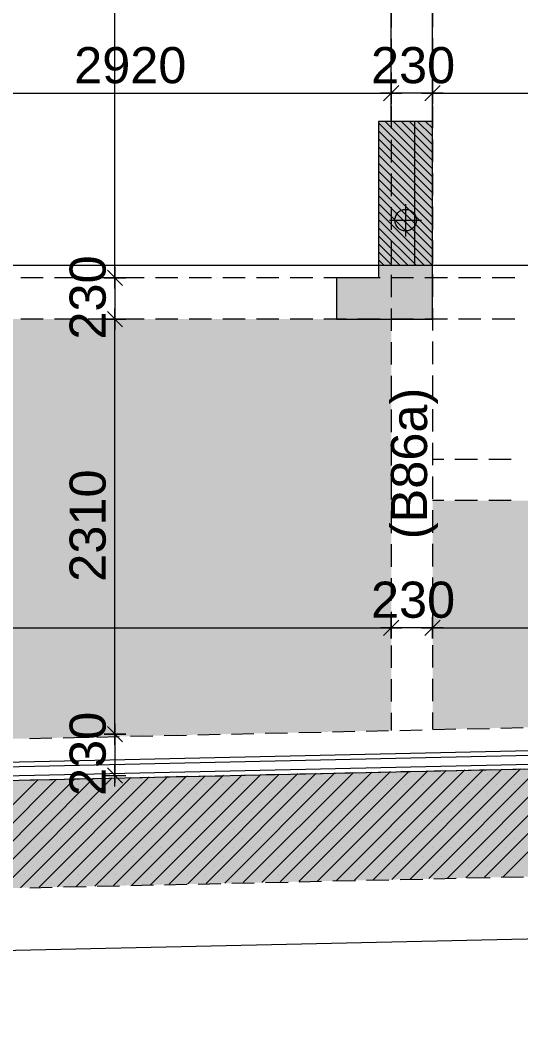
# Model space of a CAD drawing. Header units: millimetres. Extents: x -1303 to 98744, y -1303 to 90097.
# Drawn here: x 54372 to 57162, y 14373 to 19946 of the extents above; entities that cross this region are included whole.
import ezdxf

# ---------------------------------------------------------------- set-up
doc = ezdxf.new("R2010")
doc.units = ezdxf.units.MM
doc.layers.add('PDF_Geometry', color=7, linetype='Continuous')
doc.layers.add('PDF_Text', color=7, linetype='Continuous')
doc.layers.add('PDF_Solid Fills', color=192, linetype='Continuous', true_color=0xc2c0c0c0)
doc.styles.add('PDF ArialMT', font='arial.ttf')

msp = doc.modelspace()

# ---------------------------------------------------------------- hatches: boundary and pattern name
at = {"layer": 'PDF_Solid Fills', "true_color": 0x00007f}
h = msp.add_hatch(color=254, dxfattribs=at)
h.paths.add_polyline_path([(74624.31541, 16167.67383), (74624.31541, 15567.81796), (9799.46285, 14130.21454), (9804.28731, 14730.15409)], flags=0)
h.paths.add_polyline_path([(7404.275, 37242.73593), (8004.29925, 37242.73593), (8004.29925, 16872.72168), (7404.275, 16872.72168)], flags=0)
h.paths.add_polyline_path([(8004.29925, 16872.72168), (7983.4807, 16679.51365), (7983.31127, 16481.90264), (8004.55339, 16283.02302), (8047.46016, 16086.42856), (8111.52536, 15895.75776), (8195.3089, 15714.14292), (8297.03284, 15544.62953), (8413.99157, 15389.5038), (8546.60657, 15247.57974), (8696.06174, 15118.18072), (8860.41285, 15004.26957), (9037.28897, 14908.29987), (9223.47415, 14832.13321), (9415.6677, 14776.86981), (9610.40055, 14743.01796), (9804.28731, 14730.15409), (9799.46285, 14130.21454), (9584.16557, 14140.28601), (9363.53556, 14170.83718), (9140.28256, 14223.64598), (8917.70726, 14299.55851), (8699.36241, 14399.25246), (8488.88858, 14522.21955), (8289.92424, 14667.61267), (8106.02423, 14833.65595), (7940.23508, 15017.64068), (7795.09507, 15216.68973), (7672.21268, 15427.33299), (7572.77287, 15645.76255), (7497.02977, 15868.42256), (7444.47407, 16091.67659), (7414.09232, 16312.38925), (7404.275, 16527.68859), (7404.275, 16872.72168), (8004.29925, 16872.72168)], flags=0)
h.paths.add_polyline_path([(7194.30944, 37692.71099), (7194.30944, 80672.7138), (7694.3009, 80672.7138), (7694.3009, 37692.71099)], flags=0)
at = {"layer": 'PDF_Solid Fills'}
msp.add_hatch(color=256, dxfattribs=at).paths.add_polyline_path([(56669.29721, 19382.7525), (56369.28353, 19382.7525), (56369.28353, 18512.67482), (56134.26689, 18512.67482), (56134.26689, 18282.73679), (56669.29721, 18282.73679)])
at = {"layer": 'PDF_Solid Fills', "true_color": 0x00007f}
h = msp.add_hatch(color=254, dxfattribs=at)
h.paths.add_polyline_path([(12814.30857, 16872.72168), (12814.30857, 15026.95077), (9799.20871, 14960.09316), (9658.30121, 14967.03233), (9514.00728, 14987.42836), (9368.02118, 15022.38044), (9222.54335, 15072.39683), (9079.77321, 15137.90008), (8942.25007, 15218.63604), (8812.34276, 15314.0138), (8692.25382, 15422.7637), (8584.01219, 15543.36091), (8489.14272, 15673.68971), (8408.99871, 15811.5517), (8344.08741, 15954.57597), (8294.664, 16100.30898), (8260.38859, 16246.37773), (8240.58554, 16390.84108), (8234.23832, 16531.75065), (8234.23832, 16872.72168)], flags=0)
h.paths.add_polyline_path([(22479.26705, 17272.68137), (22479.26705, 15241.31724), (19209.26177, 15168.7901), (19209.26177, 17272.68137)], flags=0)
h.paths.add_polyline_path([(25959.23687, 17272.68137), (25959.23687, 15322.73089), (22709.2898, 15246.39481), (22709.2898, 17272.68137)], flags=0)
h.paths.add_polyline_path([(32124.25101, 18282.73679), (32124.25101, 15455.26118), (26189.25962, 15327.89318), (26189.25962, 18282.73679)], flags=0)
h.paths.add_polyline_path([(36934.25928, 16872.72168), (36934.25928, 15561.8943), (32354.27376, 15460.33875), (32354.27376, 16872.72168)], flags=0)
h.paths.add_polyline_path([(50274.26033, 16872.72168), (50274.26033, 15857.75915), (45694.27273, 15756.20359), (45694.27273, 16872.72168)], flags=0)
h.paths.add_polyline_path([(59929.31471, 17272.68137), (59929.31471, 16071.87252), (56669.29721, 15999.59848), (56669.29721, 17272.68137)], flags=0)
h.paths.add_polyline_path([(63419.27024, 17272.68137), (63419.27024, 16149.30779), (60159.25274, 16076.95111), (60159.25274, 17272.68137)], flags=0)
h.paths.add_polyline_path([(69584.28231, 18282.73679), (69584.28231, 16285.98588), (63649.29506, 16154.3864), (63649.29506, 18282.73679)], flags=0)
h.paths.add_polyline_path([(74394.29472, 16872.72168), (74394.29472, 16409.62861), (69814.31126, 16291.06242), (69814.31126, 16872.72168)], flags=0)
h.paths.add_polyline_path([(18979.23903, 18282.73679), (18979.23903, 15163.7115), (13044.24764, 15027.79686), (13044.24764, 18282.73679), (18944.28591, 18282.73679)], flags=0)
h.paths.add_polyline_path([(56439.27239, 18282.73679), (56439.27239, 15994.4362), (50504.281, 15862.83775), (50504.281, 18282.73679)], flags=0)

# ---------------------------------------------------------------- linework, layer by layer
at = {"layer": 'PDF_Geometry', "color": 9, "lineweight": 0, "true_color": 0xc0c0c0}
msp.add_lwpolyline([(73543.76698, 33926.94469), (73593.70177, 33827.08339), (73593.70177, 33926.94469), (74523.7764, 33926.94469), (74523.7764, 34597.21299), (74623.6377, 34597.21299), (74623.6377, 16267.28307), (9842.20122, 14831.96378, -0.0040587119), (9814.553, 14831.94622, -0.4141989555), (8103.90849, 16521.17195), (8103.90849, 13152.0657)], format="xyb", dxfattribs=at)
for points in [[(56568.7582, 19382.49837), (56568.7582, 18581.90334), (56668.61951, 18581.90334), (56668.61951, 29507.58809), (58994.23999, 29507.58809), (58994.23999, 29207.15292), (58994.23999, 28607.12763), (59094.10543, 28607.12763), (58994.23999, 28607.12763), (58994.23999, 28307.53958), (57519.14725, 28307.53958), (57519.14725, 28207.6762), (59993.71669, 28207.6762), (59993.71669, 23742.61629), (59493.55478, 23742.61629), (59493.55478, 22352.15319), (59493.55478, 23742.61629), (59993.71669, 23742.61629)], [(56668.61951, 19382.49837), (56439.27239, 19382.49837), (56439.27239, 20282.11171), (56668.61951, 20282.11171)], [(53522.09165, 18581.90334), (66560.97569, 18581.90334)], [(53696.42538, 15778.9695), (59818.53585, 15914.3769)], [(53696.42538, 15729.03782), (59818.53585, 15864.44522)], [(53696.42538, 15703.64893), (59818.53585, 15839.05633)]]:
    msp.add_lwpolyline(points, dxfattribs=at)
at = {"layer": 'PDF_Geometry', "color": 122, "lineweight": 0, "true_color": 0x00b88a}
for points in [[(54900.70745, 18552.28298), (54900.70745, 18531.97062), (54900.70745, 24937.58828), (54900.70745, 24917.27592)], [(53558.48074, 19539.06317), (53539.01758, 19539.06317), (56418.96211, 19539.06317), (56398.65183, 19539.06317)], [(56668.61951, 19539.06317), (56439.27239, 19539.06317)], [(56709.24008, 19539.06317), (56688.92979, 19539.06317), (59909.08707, 19539.06317), (59888.77679, 19539.06317)], [(54900.70745, 18512.50539), (54900.70745, 18282.31322)], [(54900.70745, 16013.39316), (54900.70745, 15993.92896), (54900.70745, 18262.00294), (54900.70745, 18242.53771)], [(50543.97181, 16565.17894), (50523.66152, 16565.17894), (56418.96211, 16565.17894), (56398.65183, 16565.17894)], [(56668.61951, 16565.17894), (56439.27239, 16565.17894)], [(56709.24008, 16565.17894), (56688.92979, 16565.17894), (59909.08707, 16565.17894), (59888.77679, 16565.17894)], [(54900.70745, 15973.61764), (54900.70745, 15743.42444)], [(54943.02226, 15701.10962), (54858.39263, 15786.58638)], [(54900.70745, 15683.33761), (54900.70745, 15803.5123)], [(54840.61958, 15743.42444), (54960.7953, 15743.42444)], [(54900.70745, 15723.96024), (54900.70745, 15703.64893)]]:
    msp.add_lwpolyline(points, dxfattribs=at)
at = {"layer": 'PDF_Geometry', "color": 157, "lineweight": 0, "true_color": 0x3f5f7f}
for points in [[(56439.27239, 20029.06995), (56439.27239, 19904.66274)], [(56668.61951, 20031.60718), (56668.61951, 19907.20205)], [(56439.27239, 19842.03765), (56439.27239, 19716.78539)], [(56668.61951, 19844.57695), (56668.61951, 19719.32469)], [(56439.27239, 19654.16029), (56439.27239, 19529.75516)], [(56668.61951, 19656.6996), (56668.61951, 19532.29239)], [(56439.27239, 19467.12799), (56439.27239, 19341.87573)], [(56668.61951, 19469.66729), (56668.61951, 19344.41503)], [(56439.27239, 19279.25064), (56439.27239, 19153.99837)], [(56668.61951, 19281.78994), (56668.61951, 19157.3848)], [(56439.27239, 19092.21833), (56439.27239, 18966.96814)], [(56668.61951, 19094.75764), (56668.61951, 18969.50537)], [(56439.27239, 18904.34098), (56439.27239, 18779.08872)], [(56668.61951, 18906.88028), (56668.61951, 18781.62802)], [(56439.27239, 18717.31075), (56439.27239, 18592.05849)], [(56668.61951, 18719.84798), (56668.61951, 18594.59779)], [(54501.25395, 18512.50539), (54376.00376, 18512.50539)], [(54689.13338, 18512.50539), (54563.87905, 18512.50539)], [(54876.16567, 18512.50539), (54751.75847, 18512.50539)], [(55064.04097, 18512.50539), (54938.79078, 18512.50539)], [(55251.07327, 18512.50539), (55126.66607, 18512.50539)], [(55438.95269, 18512.50539), (55313.69836, 18512.50539)], [(55625.98086, 18512.50539), (55501.57779, 18512.50539)], [(55813.86028, 18512.50539), (55688.61009, 18512.50539)], [(56001.7397, 18512.50539), (55876.48538, 18512.50539)], [(56188.76788, 18512.50539), (56063.51768, 18512.50539)], [(56376.6473, 18512.50539), (56251.3971, 18512.50539)], [(56439.27239, 18529.43132), (56439.27239, 18404.18113)], [(56563.6796, 18512.50539), (56439.27239, 18512.50539)], [(56751.55489, 18512.50539), (56626.3047, 18512.50539)], [(56668.61951, 18531.97062), (56668.61951, 18406.71836)], [(56938.58719, 18512.50539), (56814.18412, 18512.50539)], [(57126.46662, 18512.50539), (57001.21229, 18512.50539)], [(56439.27239, 18341.55396), (56439.27239, 18217.14883)], [(56668.61951, 18344.09327), (56668.61951, 18219.68813)], [(54501.25395, 18282.31322), (54376.00376, 18282.31322)], [(54689.13338, 18282.31322), (54563.87905, 18282.31322)], [(54876.16567, 18282.31322), (54751.75847, 18282.31322)], [(55064.04097, 18282.31322), (54938.79078, 18282.31322)], [(55251.07327, 18282.31322), (55126.66607, 18282.31322)], [(55438.95269, 18282.31322), (55313.69836, 18282.31322)], [(55625.98086, 18282.31322), (55501.57779, 18282.31322)], [(55813.86028, 18282.31322), (55688.61009, 18282.31322)], [(56001.7397, 18282.31322), (55876.48538, 18282.31322)], [(56188.76788, 18282.31322), (56063.51768, 18282.31322)], [(56376.6473, 18282.31322), (56251.3971, 18282.31322)], [(56563.6796, 18282.31322), (56439.27239, 18282.31322)], [(56751.55489, 18282.31322), (56626.3047, 18282.31322)], [(56938.58719, 18282.31322), (56814.18412, 18282.31322)], [(57126.46662, 18282.31322), (57001.21229, 18282.31322)], [(56439.27239, 18154.52373), (56439.27239, 18029.27147)], [(56668.61951, 18157.06096), (56668.61951, 18031.81077)], [(56439.27239, 17966.6443), (56439.27239, 17842.23917)], [(56668.61951, 17969.18361), (56668.61951, 17844.77847)], [(56439.27239, 17779.61407), (56439.27239, 17654.36181)], [(56668.61951, 17782.15338), (56668.61951, 17656.90112)], [(56439.27239, 17591.73672), (56439.27239, 17467.32951)], [(56668.61951, 17594.27395), (56668.61951, 17469.86881)], [(56731.2446, 17502.02848), (56668.61951, 17502.02848)], [(56919.12403, 17502.02848), (56793.8697, 17502.02848)], [(57106.15633, 17502.02848), (56981.74913, 17502.02848)], [(56439.27239, 17404.70441), (56439.27239, 17279.45215)], [(56668.61951, 17407.24372), (56668.61951, 17281.99146)], [(56731.2446, 17272.68137), (56668.61951, 17272.68137)], [(56919.12403, 17272.68137), (56793.8697, 17272.68137)], [(57106.15633, 17272.68137), (56981.74913, 17272.68137)], [(56439.27239, 17216.82706), (56439.27239, 17091.5748)], [(56668.61951, 17219.36636), (56668.61951, 17094.1141)], [(56439.27239, 17029.79476), (56439.27239, 16904.54249)], [(56668.61951, 17032.33406), (56668.61951, 16907.0818)], [(56439.27239, 16841.9174), (56439.27239, 16716.66514)], [(56668.61951, 16844.4567), (56668.61951, 16719.20444)], [(56439.27239, 16654.04004), (56439.27239, 16529.63491)], [(56668.61951, 16656.57935), (56668.61951, 16532.17214)], [(56439.27239, 16467.00774), (56439.27239, 16341.75548)], [(56668.61951, 16469.54704), (56668.61951, 16344.29478)], [(56439.27239, 16279.13039), (56439.27239, 16154.72525)], [(56668.61951, 16281.66969), (56668.61951, 16157.26455)], [(56439.27239, 16092.09808), (56439.27239, 15993.92896)], [(56668.61951, 16094.63739), (56668.61951, 15999.00653)], [(56486.66581, 15994.77504), (56611.07301, 15998.16044)], [(56673.69812, 15999.00653), (56798.9483, 16002.39192)], [(56861.57341, 16003.23801), (56985.98061, 16005.77628)], [(57048.6057, 16007.46949), (57173.86003, 16010.00776)], [(54424.24017, 15949.07484), (54549.4945, 15952.46023)], [(54612.11959, 15953.30632), (54736.52679, 15956.69171)], [(54799.15189, 15957.53781), (54924.40208, 15960.07711)], [(54987.02718, 15961.76929), (55111.43439, 15964.30859)], [(55174.05948, 15966.00077), (55299.31381, 15968.54007)], [(55361.93891, 15970.23225), (55486.34198, 15972.77155)], [(55548.9712, 15974.46373), (55674.2214, 15977.00303)], [(55736.84649, 15978.69521), (55861.2537, 15981.23452)], [(55923.8788, 15982.92669), (56049.12899, 15985.466)], [(56111.75822, 15987.15818), (56236.16129, 15989.69748)], [(56298.78639, 15990.54356), (56424.04072, 15993.92896)], [(56866.652, 15773.89193), (56991.05921, 15776.4302)], [(57053.68431, 15777.27629), (57178.9345, 15780.66168)], [(54429.31877, 15719.72876), (54554.5731, 15722.26703)], [(54617.1982, 15723.96024), (54741.60127, 15726.49851)], [(54804.23049, 15727.34564), (54929.48069, 15730.72999)], [(54992.10578, 15731.57712), (55116.51299, 15734.96147)], [(55179.13809, 15735.8086), (55304.38828, 15739.19296)], [(55367.01751, 15740.04008), (55491.42058, 15742.57835)], [(55554.04568, 15744.27156), (55679.30001, 15746.80983)], [(55741.9251, 15748.50304), (55866.3323, 15751.04131)], [(55928.9574, 15752.73453), (56054.20759, 15755.2728)], [(56116.83269, 15756.96601), (56241.2399, 15759.50428)], [(56303.86499, 15761.19749), (56429.11932, 15763.73576)], [(56491.74442, 15765.42897), (56616.14749, 15767.96724)], [(56678.77671, 15769.66045), (56804.02691, 15772.19872)]]:
    msp.add_lwpolyline(points, dxfattribs=at)
at = {"layer": 'PDF_Geometry', "color": 122, "lineweight": 0, "true_color": 0x00b88a}
for points in [[(56481.5872, 19581.37799), (56396.11046, 19496.74836)], [(56439.27239, 19478.97738), (56439.27239, 19599.15104)], [(56626.3047, 19496.74836), (56710.93432, 19581.37799)], [(56668.61951, 19599.15104), (56668.61951, 19478.97738)], [(56498.51313, 19539.06317), (56379.18454, 19539.06317)], [(56608.53164, 19539.06317), (56728.70737, 19539.06317)], [(54900.70745, 18452.4196), (54900.70745, 18572.59326)], [(54840.61958, 18512.50539), (54960.7953, 18512.50539)], [(54943.02226, 18470.19058), (54858.39263, 18554.82021)], [(54900.70745, 18342.40109), (54900.70745, 18222.22743)], [(54960.7953, 18282.31322), (54840.61958, 18282.31322)], [(54858.39263, 18324.62804), (54943.02226, 18239.99841)], [(56439.27239, 16505.09107), (56439.27239, 16625.26473)], [(56668.61951, 16625.26473), (56668.61951, 16505.09107)], [(56498.51313, 16565.17894), (56379.18454, 16565.17894)], [(56481.5872, 16607.49375), (56396.11046, 16522.86412)], [(56608.53164, 16565.17894), (56728.70737, 16565.17894)], [(56626.3047, 16522.86412), (56710.93432, 16607.49375)], [(54943.02226, 15931.30282), (54858.39263, 16015.93245)], [(54900.70745, 15913.53081), (54900.70745, 16033.70447)], [(54840.61958, 15973.61764), (54960.7953, 15973.61764)]]:
    msp.add_lwpolyline(points, close=True, dxfattribs=at)
at = {"layer": 'PDF_Geometry', "lineweight": 0}
for points in [[(56439.27239, 19539.06317), (56439.27239, 19539.06317)], [(56439.27239, 19539.06317), (56439.27239, 19539.06317)], [(56668.61951, 19539.06317), (56668.61951, 19539.06317)], [(56668.61951, 19539.06317), (56668.61951, 19539.06317)], [(56439.27239, 19460.35721), (56439.27239, 19460.35721)], [(56439.27239, 19460.35721), (56439.27239, 19460.35721)], [(56668.61951, 19460.35721), (56668.61951, 19460.35721)], [(56668.61951, 19460.35721), (56668.61951, 19460.35721)], [(56369.03146, 19374.88253), (56668.61951, 19074.44735)], [(56406.26767, 19382.49837), (56668.61951, 19119.30147)], [(56439.27239, 19382.49837), (56439.27239, 19382.49837)], [(56439.27239, 19382.49837), (56439.27239, 19382.49837)], [(56451.11972, 19382.49837), (56668.61951, 19164.15351)], [(56495.9759, 19382.49837), (56668.61951, 19209.85476)], [(56540.82794, 19382.49837), (56668.61951, 19254.70887)], [(56585.68412, 19382.49837), (56668.61951, 19299.56092)], [(56630.53618, 19382.49837), (56668.61951, 19344.41503)], [(56668.61951, 19382.49837), (56668.61951, 19382.49837)], [(56668.61951, 19382.49837), (56668.61951, 19382.49837)], [(56369.03146, 19330.02841), (56668.61951, 19029.59324)], [(56369.03146, 19285.17429), (56668.61951, 18984.73912)], [(56369.03146, 19240.32018), (56668.61951, 18939.88501)], [(56369.03146, 19195.46814), (56668.61951, 18895.03296)], [(56369.03146, 19150.61402), (56668.61951, 18850.17885)], [(56369.03146, 19104.91278), (56668.61951, 18805.32473)], [(56369.03146, 19060.06073), (56668.61951, 18760.47061)], [(56369.03146, 19015.20662), (56668.61951, 18715.6165)], [(56369.03146, 18970.3525), (56668.61951, 18670.76445)], [(56369.03146, 18925.49838), (56668.61951, 18625.91034)], [(56369.03146, 18880.64427), (56667.77238, 18581.90334)], [(56369.03146, 18835.79222), (56622.07321, 18581.90334)], [(56369.03146, 18790.93811), (56577.22116, 18581.90334)], [(56369.03146, 18746.08399), (56532.36498, 18581.90334)], [(56369.03146, 18701.22987), (56487.51294, 18581.90334)], [(56369.03146, 18656.37576), (56442.65676, 18581.90334)], [(56369.03146, 18611.52371), (56397.8047, 18581.90334)], [(54900.70745, 18512.50539), (54900.70745, 18512.50539)], [(54900.70745, 18512.50539), (54900.70745, 18512.50539)], [(54965.86978, 18512.50539), (54965.86978, 18512.50539)], [(54965.86978, 18512.50539), (54965.86978, 18512.50539)], [(55028.499, 18512.50539), (55028.499, 18512.50539)], [(55028.499, 18512.50539), (55028.499, 18512.50539)], [(55091.1241, 18512.50539), (55091.1241, 18512.50539)], [(55091.1241, 18512.50539), (55091.1241, 18512.50539)], [(55153.7492, 18512.50539), (55153.7492, 18512.50539)], [(55153.7492, 18512.50539), (55153.7492, 18512.50539)], [(55216.37429, 18512.50539), (55216.37429, 18512.50539)], [(55216.37429, 18512.50539), (55216.37429, 18512.50539)], [(55278.9994, 18512.50539), (55278.9994, 18512.50539)], [(55278.9994, 18512.50539), (55278.9994, 18512.50539)], [(55340.7815, 18512.50539), (55340.7815, 18512.50539)], [(55340.7815, 18512.50539), (55340.7815, 18512.50539)], [(55403.4066, 18512.50539), (55403.4066, 18512.50539)], [(55403.4066, 18512.50539), (55403.4066, 18512.50539)], [(55468.57306, 18512.50539), (55468.57306, 18512.50539)], [(55468.57306, 18512.50539), (55468.57306, 18512.50539)], [(54900.70745, 18282.31322), (54900.70745, 18282.31322)], [(54900.70745, 18282.31322), (54900.70745, 18282.31322)], [(54965.86978, 18282.31322), (54965.86978, 18282.31322)], [(54965.86978, 18282.31322), (54965.86978, 18282.31322)], [(55028.499, 18282.31322), (55028.499, 18282.31322)], [(55028.499, 18282.31322), (55028.499, 18282.31322)], [(55091.1241, 18282.31322), (55091.1241, 18282.31322)], [(55091.1241, 18282.31322), (55091.1241, 18282.31322)], [(55153.7492, 18282.31322), (55153.7492, 18282.31322)], [(55153.7492, 18282.31322), (55153.7492, 18282.31322)], [(55216.37429, 18282.31322), (55216.37429, 18282.31322)], [(55216.37429, 18282.31322), (55216.37429, 18282.31322)], [(55278.9994, 18282.31322), (55278.9994, 18282.31322)], [(55278.9994, 18282.31322), (55278.9994, 18282.31322)], [(55340.7815, 18282.31322), (55340.7815, 18282.31322)], [(55340.7815, 18282.31322), (55340.7815, 18282.31322)], [(55403.4066, 18282.31322), (55403.4066, 18282.31322)], [(55403.4066, 18282.31322), (55403.4066, 18282.31322)], [(55468.57306, 18282.31322), (55468.57306, 18282.31322)], [(55468.57306, 18282.31322), (55468.57306, 18282.31322)], [(56439.27239, 16565.17894), (56439.27239, 16565.17894)], [(56439.27239, 16565.17894), (56439.27239, 16565.17894)], [(56668.61951, 16565.17894), (56668.61951, 16565.17894)], [(56668.61951, 16565.17894), (56668.61951, 16565.17894)], [(54900.70745, 15973.61764), (54900.70745, 15973.61764)], [(54900.70745, 15973.61764), (54900.70745, 15973.61764)], [(54992.10578, 15973.61764), (54992.10578, 15973.61764)], [(54992.10578, 15973.61764), (54992.10578, 15973.61764)], [(55054.73089, 15973.61764), (55054.73089, 15973.61764)], [(55054.73089, 15973.61764), (55054.73089, 15973.61764)], [(55117.36011, 15973.61764), (55117.36011, 15973.61764)], [(55117.36011, 15973.61764), (55117.36011, 15973.61764)], [(55179.98521, 15973.61764), (55179.98521, 15973.61764)], [(55179.98521, 15973.61764), (55179.98521, 15973.61764)], [(55241.76318, 15973.61764), (55241.76318, 15973.61764)], [(55241.76318, 15973.61764), (55241.76318, 15973.61764)], [(55304.38828, 15973.61764), (55304.38828, 15973.61764)], [(55304.38828, 15973.61764), (55304.38828, 15973.61764)], [(55367.01751, 15973.61764), (55367.01751, 15973.61764)], [(55367.01751, 15973.61764), (55367.01751, 15973.61764)], [(55429.64261, 15973.61764), (55429.64261, 15973.61764)], [(55429.64261, 15973.61764), (55429.64261, 15973.61764)], [(55521.04095, 15973.61764), (55521.04095, 15973.61764)], [(55521.04095, 15973.61764), (55521.04095, 15973.61764)], [(56235.31417, 15161.17323), (56848.87896, 15774.73802)], [(56338.56397, 15163.7115), (56952.12876, 15777.27629)], [(56441.81376, 15165.40471), (57055.37855, 15778.9695)], [(56545.05942, 15167.94298), (57158.62421, 15781.50777)], [(56648.30923, 15170.48228), (57261.87402, 15784.04707)], [(56751.55489, 15172.17446), (57365.11968, 15786.58638)], [(56854.80469, 15174.71376), (57468.36948, 15788.27855)], [(56958.05448, 15177.25307), (57571.61927, 15790.81786)], [(57061.30014, 15178.94524), (57675.71206, 15793.35613)], [(53858.91592, 15108.70224), (54472.48071, 15722.26703)], [(53962.16571, 15110.39545), (54575.7305, 15723.96024)], [(54065.41138, 15112.93372), (54678.97617, 15726.49851)], [(54168.66118, 15115.47302), (54782.22597, 15729.03782)], [(54271.90684, 15117.1652), (54885.47163, 15731.57712)], [(54375.15664, 15119.70451), (54988.72143, 15733.2693)], [(54478.40643, 15122.24381), (55091.97122, 15735.8086)], [(54581.6521, 15123.93599), (55196.06401, 15738.34687)], [(54684.9019, 15126.47529), (55299.31381, 15740.04008)], [(54788.14756, 15129.01356), (55402.55947, 15742.57835)], [(54892.24448, 15131.55286), (55505.80927, 15745.11765)], [(54900.70745, 15743.42444), (54900.70745, 15743.42444)], [(54994.64715, 15743.42444), (54994.64715, 15743.42444)], [(54995.49015, 15133.24504), (55609.05494, 15747.65592)], [(55057.27225, 15743.42444), (55057.27225, 15743.42444)], [(55098.73994, 15135.78434), (55712.30473, 15749.34913)], [(55119.89735, 15743.42444), (55119.89735, 15743.42444)], [(55181.67532, 15743.42444), (55181.67532, 15743.42444)], [(55201.98974, 15138.32261), (55815.55453, 15751.8874)], [(55244.30455, 15743.42444), (55244.30455, 15743.42444)], [(55305.2354, 15140.01582), (55918.80019, 15754.4267)], [(55306.92965, 15743.42444), (55306.92965, 15743.42444)], [(55369.55475, 15743.42444), (55369.55475, 15743.42444)], [(55408.4852, 15142.55409), (56022.04999, 15756.11888)], [(55432.17984, 15743.42444), (55432.17984, 15743.42444)], [(55511.73087, 15145.09339), (56125.29566, 15758.65818)], [(55525.27243, 15743.42444), (55525.27243, 15743.42444)], [(55614.98066, 15147.6327), (56228.54545, 15761.19749)], [(55658.98972, 15746.80983), (55658.98972, 15746.80983)], [(55718.23046, 15149.32488), (56331.79525, 15762.88967)], [(55759.69815, 15746.80983), (55759.69815, 15746.80983)], [(55821.47612, 15151.86418), (56435.88804, 15765.42897)], [(55861.2537, 15746.80983), (55861.2537, 15746.80983)], [(55924.72592, 15154.40245), (56539.13783, 15767.96724)], [(55961.96213, 15746.80983), (55961.96213, 15746.80983)], [(56027.97159, 15156.09566), (56642.38349, 15770.50653)], [(56063.51768, 15746.80983), (56063.51768, 15746.80983)], [(56132.06851, 15158.63393), (56745.6333, 15772.19872)], [(56164.22611, 15746.80983), (56164.22611, 15746.80983)], [(56264.93454, 15746.80983), (56264.93454, 15746.80983)], [(56366.49009, 15746.80983), (56366.49009, 15746.80983)], [(56467.20265, 15746.80983), (56467.20265, 15746.80983)], [(56567.91108, 15746.80983), (56567.91108, 15746.80983)], [(56669.46663, 15746.80983), (56669.46663, 15746.80983)], [(56770.17506, 15746.80983), (56770.17506, 15746.80983)], [(56871.73061, 15746.80983), (56871.73061, 15746.80983)], [(56972.43904, 15746.80983), (56972.43904, 15746.80983)], [(57073.14747, 15746.80983), (57073.14747, 15746.80983)], [(54396.31404, 15696.03206), (54396.31404, 15696.03206)], [(54497.02247, 15696.03206), (54497.02247, 15696.03206)], [(54598.57802, 15696.03206), (54598.57802, 15696.03206)], [(54699.28646, 15696.03206), (54699.28646, 15696.03206)], [(54799.99901, 15696.03206), (54799.99901, 15696.03206)], [(54901.55456, 15696.03206), (54901.55456, 15696.03206)], [(55002.263, 15696.03206), (55002.263, 15696.03206)], [(55103.81855, 15696.03206), (55103.81855, 15696.03206)], [(55204.52697, 15696.03206), (55204.52697, 15696.03206)], [(55305.2354, 15696.03206), (55305.2354, 15696.03206)], [(55406.79095, 15696.03206), (55406.79095, 15696.03206)], [(55507.49939, 15696.03206), (55507.49939, 15696.03206)], [(55608.21194, 15696.03206), (55608.21194, 15696.03206)], [(55709.76749, 15696.03206), (55709.76749, 15696.03206)], [(55810.47593, 15696.03206), (55810.47593, 15696.03206)], [(55912.03148, 15696.03206), (55912.03148, 15696.03206)], [(56012.7399, 15696.03206), (56012.7399, 15696.03206)], [(56113.44833, 15696.03206), (56113.44833, 15696.03206)], [(56215.00388, 15696.03206), (56215.00388, 15696.03206)], [(56315.71232, 15696.03206), (56315.71232, 15696.03206)], [(56416.42487, 15696.03206), (56416.42487, 15696.03206)], [(56517.98042, 15696.03206), (56517.98042, 15696.03206)], [(56618.68886, 15696.03206), (56618.68886, 15696.03206)], [(56720.24441, 15696.03206), (56720.24441, 15696.03206)], [(56820.95284, 15696.03206), (56820.95284, 15696.03206)], [(56921.66126, 15696.03206), (56921.66126, 15696.03206)], [(57023.21681, 15696.03206), (57023.21681, 15696.03206)], [(57123.92525, 15696.03206), (57123.92525, 15696.03206)], [(54447.09182, 15646.10037), (54447.09182, 15646.10037)], [(54547.80025, 15646.10037), (54547.80025, 15646.10037)], [(54648.50868, 15646.10037), (54648.50868, 15646.10037)], [(54750.06423, 15646.10037), (54750.06423, 15646.10037)], [(54850.77679, 15646.10037), (54850.77679, 15646.10037)], [(54951.48522, 15646.10037), (54951.48522, 15646.10037)], [(55053.04077, 15646.10037), (55053.04077, 15646.10037)], [(55153.7492, 15646.10037), (55153.7492, 15646.10037)], [(55255.30475, 15646.10037), (55255.30475, 15646.10037)], [(55356.01318, 15646.10037), (55356.01318, 15646.10037)], [(55456.72161, 15646.10037), (55456.72161, 15646.10037)], [(55558.27716, 15646.10037), (55558.27716, 15646.10037)], [(55658.98972, 15646.10037), (55658.98972, 15646.10037)], [(55759.69815, 15646.10037), (55759.69815, 15646.10037)], [(55861.2537, 15646.10037), (55861.2537, 15646.10037)], [(55961.96213, 15646.10037), (55961.96213, 15646.10037)], [(56063.51768, 15646.10037), (56063.51768, 15646.10037)], [(56164.22611, 15646.10037), (56164.22611, 15646.10037)], [(56264.93454, 15646.10037), (56264.93454, 15646.10037)], [(56366.49009, 15646.10037), (56366.49009, 15646.10037)], [(56467.20265, 15646.10037), (56467.20265, 15646.10037)], [(56567.91108, 15646.10037), (56567.91108, 15646.10037)], [(56669.46663, 15646.10037), (56669.46663, 15646.10037)], [(56770.17506, 15646.10037), (56770.17506, 15646.10037)], [(56871.73061, 15646.10037), (56871.73061, 15646.10037)], [(56972.43904, 15646.10037), (56972.43904, 15646.10037)], [(57073.14747, 15646.10037), (57073.14747, 15646.10037)], [(54396.31404, 15595.32259), (54396.31404, 15595.32259)], [(54497.02247, 15595.32259), (54497.02247, 15595.32259)], [(54598.57802, 15595.32259), (54598.57802, 15595.32259)], [(54699.28646, 15595.32259), (54699.28646, 15595.32259)], [(54799.99901, 15595.32259), (54799.99901, 15595.32259)], [(54901.55456, 15595.32259), (54901.55456, 15595.32259)], [(55002.263, 15595.32259), (55002.263, 15595.32259)], [(55103.81855, 15595.32259), (55103.81855, 15595.32259)], [(55204.52697, 15595.32259), (55204.52697, 15595.32259)], [(55305.2354, 15595.32259), (55305.2354, 15595.32259)], [(55406.79095, 15595.32259), (55406.79095, 15595.32259)], [(55507.49939, 15595.32259), (55507.49939, 15595.32259)], [(55608.21194, 15595.32259), (55608.21194, 15595.32259)], [(55709.76749, 15595.32259), (55709.76749, 15595.32259)], [(55810.47593, 15595.32259), (55810.47593, 15595.32259)], [(55912.03148, 15595.32259), (55912.03148, 15595.32259)], [(56012.7399, 15595.32259), (56012.7399, 15595.32259)], [(56113.44833, 15595.32259), (56113.44833, 15595.32259)], [(56215.00388, 15595.32259), (56215.00388, 15595.32259)], [(56315.71232, 15595.32259), (56315.71232, 15595.32259)], [(56416.42487, 15595.32259), (56416.42487, 15595.32259)], [(56517.98042, 15595.32259), (56517.98042, 15595.32259)], [(56618.68886, 15595.32259), (56618.68886, 15595.32259)], [(56720.24441, 15595.32259), (56720.24441, 15595.32259)], [(56820.95284, 15595.32259), (56820.95284, 15595.32259)], [(56921.66126, 15595.32259), (56921.66126, 15595.32259)], [(57023.21681, 15595.32259), (57023.21681, 15595.32259)], [(57123.92525, 15595.32259), (57123.92525, 15595.32259)], [(54396.31404, 15494.61417), (54396.31404, 15494.61417)], [(54447.09182, 15544.54482), (54447.09182, 15544.54482)], [(54497.02247, 15494.61417), (54497.02247, 15494.61417)], [(54547.80025, 15544.54482), (54547.80025, 15544.54482)], [(54598.57802, 15494.61417), (54598.57802, 15494.61417)], [(54648.50868, 15544.54482), (54648.50868, 15544.54482)], [(54699.28646, 15494.61417), (54699.28646, 15494.61417)], [(54750.06423, 15544.54482), (54750.06423, 15544.54482)], [(54799.99901, 15494.61417), (54799.99901, 15494.61417)], [(54850.77679, 15544.54482), (54850.77679, 15544.54482)], [(54901.55456, 15494.61417), (54901.55456, 15494.61417)], [(54951.48522, 15544.54482), (54951.48522, 15544.54482)], [(55002.263, 15494.61417), (55002.263, 15494.61417)], [(55053.04077, 15544.54482), (55053.04077, 15544.54482)], [(55103.81855, 15494.61417), (55103.81855, 15494.61417)], [(55153.7492, 15544.54482), (55153.7492, 15544.54482)], [(55204.52697, 15494.61417), (55204.52697, 15494.61417)], [(55255.30475, 15544.54482), (55255.30475, 15544.54482)], [(55305.2354, 15494.61417), (55305.2354, 15494.61417)], [(55356.01318, 15544.54482), (55356.01318, 15544.54482)], [(55406.79095, 15494.61417), (55406.79095, 15494.61417)], [(55456.72161, 15544.54482), (55456.72161, 15544.54482)], [(55507.49939, 15494.61417), (55507.49939, 15494.61417)], [(55558.27716, 15544.54482), (55558.27716, 15544.54482)], [(55608.21194, 15494.61417), (55608.21194, 15494.61417)], [(55658.98972, 15544.54482), (55658.98972, 15544.54482)], [(55709.76749, 15494.61417), (55709.76749, 15494.61417)], [(55759.69815, 15544.54482), (55759.69815, 15544.54482)], [(55810.47593, 15494.61417), (55810.47593, 15494.61417)], [(55861.2537, 15544.54482), (55861.2537, 15544.54482)], [(55912.03148, 15494.61417), (55912.03148, 15494.61417)], [(55961.96213, 15544.54482), (55961.96213, 15544.54482)], [(56012.7399, 15494.61417), (56012.7399, 15494.61417)], [(56063.51768, 15544.54482), (56063.51768, 15544.54482)], [(56113.44833, 15494.61417), (56113.44833, 15494.61417)], [(56164.22611, 15544.54482), (56164.22611, 15544.54482)], [(56215.00388, 15494.61417), (56215.00388, 15494.61417)], [(56264.93454, 15544.54482), (56264.93454, 15544.54482)], [(56315.71232, 15494.61417), (56315.71232, 15494.61417)], [(56366.49009, 15544.54482), (56366.49009, 15544.54482)], [(56416.42487, 15494.61417), (56416.42487, 15494.61417)], [(56467.20265, 15544.54482), (56467.20265, 15544.54482)], [(56517.98042, 15494.61417), (56517.98042, 15494.61417)], [(56567.91108, 15544.54482), (56567.91108, 15544.54482)], [(56618.68886, 15494.61417), (56618.68886, 15494.61417)], [(56669.46663, 15544.54482), (56669.46663, 15544.54482)], [(56720.24441, 15494.61417), (56720.24441, 15494.61417)], [(56770.17506, 15544.54482), (56770.17506, 15544.54482)], [(56820.95284, 15494.61417), (56820.95284, 15494.61417)], [(56871.73061, 15544.54482), (56871.73061, 15544.54482)], [(56921.66126, 15494.61417), (56921.66126, 15494.61417)], [(56972.43904, 15544.54482), (56972.43904, 15544.54482)], [(57023.21681, 15494.61417), (57023.21681, 15494.61417)], [(57073.14747, 15544.54482), (57073.14747, 15544.54482)], [(57123.92525, 15494.61417), (57123.92525, 15494.61417)], [(54447.09182, 15443.83639), (54447.09182, 15443.83639)], [(54547.80025, 15443.83639), (54547.80025, 15443.83639)], [(54648.50868, 15443.83639), (54648.50868, 15443.83639)], [(54750.06423, 15443.83639), (54750.06423, 15443.83639)], [(54850.77679, 15443.83639), (54850.77679, 15443.83639)], [(54951.48522, 15443.83639), (54951.48522, 15443.83639)], [(55053.04077, 15443.83639), (55053.04077, 15443.83639)], [(55153.7492, 15443.83639), (55153.7492, 15443.83639)], [(55255.30475, 15443.83639), (55255.30475, 15443.83639)], [(55356.01318, 15443.83639), (55356.01318, 15443.83639)], [(55456.72161, 15443.83639), (55456.72161, 15443.83639)], [(55558.27716, 15443.83639), (55558.27716, 15443.83639)], [(55658.98972, 15443.83639), (55658.98972, 15443.83639)], [(55759.69815, 15443.83639), (55759.69815, 15443.83639)], [(55861.2537, 15443.83639), (55861.2537, 15443.83639)], [(55961.96213, 15443.83639), (55961.96213, 15443.83639)], [(56063.51768, 15443.83639), (56063.51768, 15443.83639)], [(56164.22611, 15443.83639), (56164.22611, 15443.83639)], [(56264.93454, 15443.83639), (56264.93454, 15443.83639)], [(56366.49009, 15443.83639), (56366.49009, 15443.83639)], [(56467.20265, 15443.83639), (56467.20265, 15443.83639)], [(56567.91108, 15443.83639), (56567.91108, 15443.83639)], [(56669.46663, 15443.83639), (56669.46663, 15443.83639)], [(56770.17506, 15443.83639), (56770.17506, 15443.83639)], [(56871.73061, 15443.83639), (56871.73061, 15443.83639)], [(56972.43904, 15443.83639), (56972.43904, 15443.83639)], [(57073.14747, 15443.83639), (57073.14747, 15443.83639)], [(54396.31404, 15393.05861), (54396.31404, 15393.05861)], [(54497.02247, 15393.05861), (54497.02247, 15393.05861)], [(54598.57802, 15393.05861), (54598.57802, 15393.05861)], [(54699.28646, 15393.05861), (54699.28646, 15393.05861)], [(54799.99901, 15393.05861), (54799.99901, 15393.05861)], [(54901.55456, 15393.05861), (54901.55456, 15393.05861)], [(55002.263, 15393.05861), (55002.263, 15393.05861)], [(55103.81855, 15393.05861), (55103.81855, 15393.05861)], [(55204.52697, 15393.05861), (55204.52697, 15393.05861)], [(55305.2354, 15393.05861), (55305.2354, 15393.05861)], [(55406.79095, 15393.05861), (55406.79095, 15393.05861)], [(55507.49939, 15393.05861), (55507.49939, 15393.05861)], [(55608.21194, 15393.05861), (55608.21194, 15393.05861)], [(55709.76749, 15393.05861), (55709.76749, 15393.05861)], [(55810.47593, 15393.05861), (55810.47593, 15393.05861)], [(55912.03148, 15393.05861), (55912.03148, 15393.05861)], [(56012.7399, 15393.05861), (56012.7399, 15393.05861)], [(56113.44833, 15393.05861), (56113.44833, 15393.05861)], [(56215.00388, 15393.05861), (56215.00388, 15393.05861)], [(56315.71232, 15393.05861), (56315.71232, 15393.05861)], [(56416.42487, 15393.05861), (56416.42487, 15393.05861)], [(56517.98042, 15393.05861), (56517.98042, 15393.05861)], [(56618.68886, 15393.05861), (56618.68886, 15393.05861)], [(56720.24441, 15393.05861), (56720.24441, 15393.05861)], [(56820.95284, 15393.05861), (56820.95284, 15393.05861)], [(56921.66126, 15393.05861), (56921.66126, 15393.05861)], [(57023.21681, 15393.05861), (57023.21681, 15393.05861)], [(57123.92525, 15393.05861), (57123.92525, 15393.05861)], [(54447.09182, 15343.12692), (54447.09182, 15343.12692)], [(54547.80025, 15343.12692), (54547.80025, 15343.12692)], [(54648.50868, 15343.12692), (54648.50868, 15343.12692)], [(54750.06423, 15343.12692), (54750.06423, 15343.12692)], [(54850.77679, 15343.12692), (54850.77679, 15343.12692)], [(54951.48522, 15343.12692), (54951.48522, 15343.12692)], [(55053.04077, 15343.12692), (55053.04077, 15343.12692)], [(55153.7492, 15343.12692), (55153.7492, 15343.12692)], [(55255.30475, 15343.12692), (55255.30475, 15343.12692)], [(55356.01318, 15343.12692), (55356.01318, 15343.12692)], [(55456.72161, 15343.12692), (55456.72161, 15343.12692)], [(55558.27716, 15343.12692), (55558.27716, 15343.12692)], [(55658.98972, 15343.12692), (55658.98972, 15343.12692)], [(55759.69815, 15343.12692), (55759.69815, 15343.12692)], [(55861.2537, 15343.12692), (55861.2537, 15343.12692)], [(55961.96213, 15343.12692), (55961.96213, 15343.12692)], [(56063.51768, 15343.12692), (56063.51768, 15343.12692)], [(56164.22611, 15343.12692), (56164.22611, 15343.12692)], [(56264.93454, 15343.12692), (56264.93454, 15343.12692)], [(56366.49009, 15343.12692), (56366.49009, 15343.12692)], [(56467.20265, 15343.12692), (56467.20265, 15343.12692)], [(56567.91108, 15343.12692), (56567.91108, 15343.12692)], [(56669.46663, 15343.12692), (56669.46663, 15343.12692)], [(56770.17506, 15343.12692), (56770.17506, 15343.12692)], [(56871.73061, 15343.12692), (56871.73061, 15343.12692)], [(56972.43904, 15343.12692), (56972.43904, 15343.12692)], [(57073.14747, 15343.12692), (57073.14747, 15343.12692)], [(54396.31404, 15292.34915), (54396.31404, 15292.34915)], [(54497.02247, 15292.34915), (54497.02247, 15292.34915)], [(54598.57802, 15292.34915), (54598.57802, 15292.34915)], [(54699.28646, 15292.34915), (54699.28646, 15292.34915)], [(54799.99901, 15292.34915), (54799.99901, 15292.34915)], [(54901.55456, 15292.34915), (54901.55456, 15292.34915)], [(55002.263, 15292.34915), (55002.263, 15292.34915)], [(55103.81855, 15292.34915), (55103.81855, 15292.34915)], [(55204.52697, 15292.34915), (55204.52697, 15292.34915)], [(55305.2354, 15292.34915), (55305.2354, 15292.34915)], [(55406.79095, 15292.34915), (55406.79095, 15292.34915)], [(55507.49939, 15292.34915), (55507.49939, 15292.34915)], [(55608.21194, 15292.34915), (55608.21194, 15292.34915)], [(55709.76749, 15292.34915), (55709.76749, 15292.34915)], [(55810.47593, 15292.34915), (55810.47593, 15292.34915)], [(55912.03148, 15292.34915), (55912.03148, 15292.34915)], [(56012.7399, 15292.34915), (56012.7399, 15292.34915)], [(56113.44833, 15292.34915), (56113.44833, 15292.34915)], [(56215.00388, 15292.34915), (56215.00388, 15292.34915)], [(56315.71232, 15292.34915), (56315.71232, 15292.34915)], [(56416.42487, 15292.34915), (56416.42487, 15292.34915)], [(56517.98042, 15292.34915), (56517.98042, 15292.34915)], [(56618.68886, 15292.34915), (56618.68886, 15292.34915)], [(56720.24441, 15292.34915), (56720.24441, 15292.34915)], [(56820.95284, 15292.34915), (56820.95284, 15292.34915)], [(56921.66126, 15292.34915), (56921.66126, 15292.34915)], [(57023.21681, 15292.34915), (57023.21681, 15292.34915)], [(57123.92525, 15292.34915), (57123.92525, 15292.34915)], [(54447.09182, 15241.57137), (54447.09182, 15241.57137)], [(54547.80025, 15241.57137), (54547.80025, 15241.57137)], [(54648.50868, 15241.57137), (54648.50868, 15241.57137)], [(54750.06423, 15241.57137), (54750.06423, 15241.57137)], [(54850.77679, 15241.57137), (54850.77679, 15241.57137)], [(54951.48522, 15241.57137), (54951.48522, 15241.57137)], [(55053.04077, 15241.57137), (55053.04077, 15241.57137)], [(55153.7492, 15241.57137), (55153.7492, 15241.57137)], [(55255.30475, 15241.57137), (55255.30475, 15241.57137)], [(55356.01318, 15241.57137), (55356.01318, 15241.57137)], [(55456.72161, 15241.57137), (55456.72161, 15241.57137)], [(55558.27716, 15241.57137), (55558.27716, 15241.57137)], [(55658.98972, 15241.57137), (55658.98972, 15241.57137)], [(55759.69815, 15241.57137), (55759.69815, 15241.57137)], [(55861.2537, 15241.57137), (55861.2537, 15241.57137)], [(55961.96213, 15241.57137), (55961.96213, 15241.57137)], [(56063.51768, 15241.57137), (56063.51768, 15241.57137)], [(56164.22611, 15241.57137), (56164.22611, 15241.57137)], [(56264.93454, 15241.57137), (56264.93454, 15241.57137)], [(56366.49009, 15241.57137), (56366.49009, 15241.57137)], [(56467.20265, 15241.57137), (56467.20265, 15241.57137)], [(56567.91108, 15241.57137), (56567.91108, 15241.57137)], [(56669.46663, 15241.57137), (56669.46663, 15241.57137)], [(56770.17506, 15241.57137), (56770.17506, 15241.57137)], [(56871.73061, 15241.57137), (56871.73061, 15241.57137)], [(56972.43904, 15241.57137), (56972.43904, 15241.57137)], [(57073.14747, 15241.57137), (57073.14747, 15241.57137)], [(54396.31404, 15190.7936), (54396.31404, 15190.7936)], [(54497.02247, 15190.7936), (54497.02247, 15190.7936)], [(54598.57802, 15190.7936), (54598.57802, 15190.7936)], [(54699.28646, 15190.7936), (54699.28646, 15190.7936)], [(54799.99901, 15190.7936), (54799.99901, 15190.7936)], [(54901.55456, 15190.7936), (54901.55456, 15190.7936)], [(55002.263, 15190.7936), (55002.263, 15190.7936)], [(55103.81855, 15190.7936), (55103.81855, 15190.7936)], [(55204.52697, 15190.7936), (55204.52697, 15190.7936)], [(55305.2354, 15190.7936), (55305.2354, 15190.7936)], [(55406.79095, 15190.7936), (55406.79095, 15190.7936)], [(55507.49939, 15190.7936), (55507.49939, 15190.7936)], [(55608.21194, 15190.7936), (55608.21194, 15190.7936)], [(55709.76749, 15190.7936), (55709.76749, 15190.7936)], [(55810.47593, 15190.7936), (55810.47593, 15190.7936)], [(55912.03148, 15190.7936), (55912.03148, 15190.7936)], [(56012.7399, 15190.7936), (56012.7399, 15190.7936)], [(56113.44833, 15190.7936), (56113.44833, 15190.7936)], [(56215.00388, 15190.7936), (56215.00388, 15190.7936)], [(56301.32776, 15161.17323), (56426.57795, 15163.7115)], [(56315.71232, 15190.7936), (56315.71232, 15190.7936)], [(56416.42487, 15190.7936), (56416.42487, 15190.7936)], [(56489.20305, 15165.40471), (56614.45738, 15167.94298)], [(56517.98042, 15190.7936), (56517.98042, 15190.7936)], [(56618.68886, 15190.7936), (56618.68886, 15190.7936)], [(56676.23535, 15169.63619), (56801.48967, 15172.17446)], [(56720.24441, 15190.7936), (56720.24441, 15190.7936)], [(56820.95284, 15190.7936), (56820.95284, 15190.7936)], [(56864.11477, 15173.86767), (56989.36496, 15176.40594)], [(56921.66126, 15190.7936), (56921.66126, 15190.7936)], [(57023.21681, 15190.7936), (57023.21681, 15190.7936)], [(57051.14707, 15178.09915), (57176.39727, 15180.63742)], [(57123.92525, 15190.7936), (57123.92525, 15190.7936)], [(54426.78154, 15119.70451), (54552.03173, 15122.24381)], [(54447.09182, 15140.86191), (54447.09182, 15140.86191)], [(54547.80025, 15140.86191), (54547.80025, 15140.86191)], [(54614.65683, 15123.93599), (54739.91116, 15126.47529)], [(54648.50868, 15140.86191), (54648.50868, 15140.86191)], [(54750.06423, 15140.86191), (54750.06423, 15140.86191)], [(54801.68912, 15128.16747), (54926.94345, 15130.70677)], [(54850.77679, 15140.86191), (54850.77679, 15140.86191)], [(54951.48522, 15140.86191), (54951.48522, 15140.86191)], [(54989.56855, 15131.55286), (55114.81874, 15134.93825)], [(55053.04077, 15140.86191), (55053.04077, 15140.86191)], [(55153.7492, 15140.86191), (55153.7492, 15140.86191)], [(55176.60085, 15135.78434), (55301.85104, 15139.16973)], [(55255.30475, 15140.86191), (55255.30475, 15140.86191)], [(55364.47614, 15140.01582), (55489.73047, 15143.40122)], [(55551.50844, 15144.2473), (55676.75864, 15146.78557)], [(55739.38786, 15148.47878), (55864.63806, 15151.01705)], [(55926.41604, 15152.71026), (56051.67036, 15155.24853)], [(56114.29546, 15156.94174), (56239.54565, 15159.48002)]]:
    msp.add_lwpolyline(points, dxfattribs=at)
at = {"layer": 'PDF_Geometry', "color": 5, "lineweight": 0}
for points in [[(56668.61951, 19382.49837), (56369.03146, 19382.49837), (56369.03146, 18512.50539), (56133.75862, 18512.50539), (56133.75862, 18282.31322), (56668.61951, 18282.31322)], [(56369.03146, 18581.90334), (56668.62035, 18581.90334), (56668.62035, 19382.49959), (56369.03146, 19382.49959)]]:
    msp.add_lwpolyline(points, close=True, dxfattribs=at)
at = {"layer": 'PDF_Geometry', "color": 20, "lineweight": 0, "true_color": 0xff4405}
for points in [[(56518.82342, 18922.11403), (56518.82342, 18742.69963)], [(56429.11932, 18832.40579), (56608.53164, 18832.40579)]]:
    msp.add_lwpolyline(points, dxfattribs=at)
at = {"layer": 'PDF_Geometry', "color": 222, "lineweight": 0, "true_color": 0xb8008a}
msp.add_lwpolyline([(74611.79451, 15219.56788), (9885.36212, 13785.09571)], dxfattribs=at)
at = {"layer": 'PDF_Geometry', "color": 7, "lineweight": 0, "true_color": 0xffffff}
msp.add_circle((56519.28015, 18832.71147), 60.03633, dxfattribs=at)
at = {"layer": 'PDF_Geometry', "color": 20, "lineweight": 0, "true_color": 0xff4405}
msp.add_circle((56519.30184, 18832.77057), 60.05801, dxfattribs=at)

# ---------------------------------------------------------------- texts
at = {"layer": 'PDF_Text', "char_height": 201.084641, "attachment_point": 4, "style": 'PDF ArialMT'}
for s, insert in [('2920', (54673.75372, 19693.74102)), ('230', (56326.42052, 19693.74102)), ('230', (56326.42052, 16720.19774))]:
    msp.add_mtext(s, dxfattribs=dict(at, insert=insert))
at = {"layer": 'PDF_Text', "char_height": 201.084641, "attachment_point": 4, "rotation": 90, "style": 'PDF ArialMT'}
for s, insert in [('230', (54750.05168, 18168.306)), ('2310', (54750.05168, 16821.34758)), ('230', (54750.05168, 15629.62598))]:
    msp.add_mtext(s, dxfattribs=dict(at, insert=insert))
at = {"layer": 'PDF_Text', "color": 6, "insert": (56568.40916, 17057.89513), "char_height": 201.084641, "attachment_point": 4, "rotation": 90, "style": 'PDF ArialMT'}
msp.add_mtext('(B86a)', dxfattribs=at)

doc.saveas('drawing.dxf')
